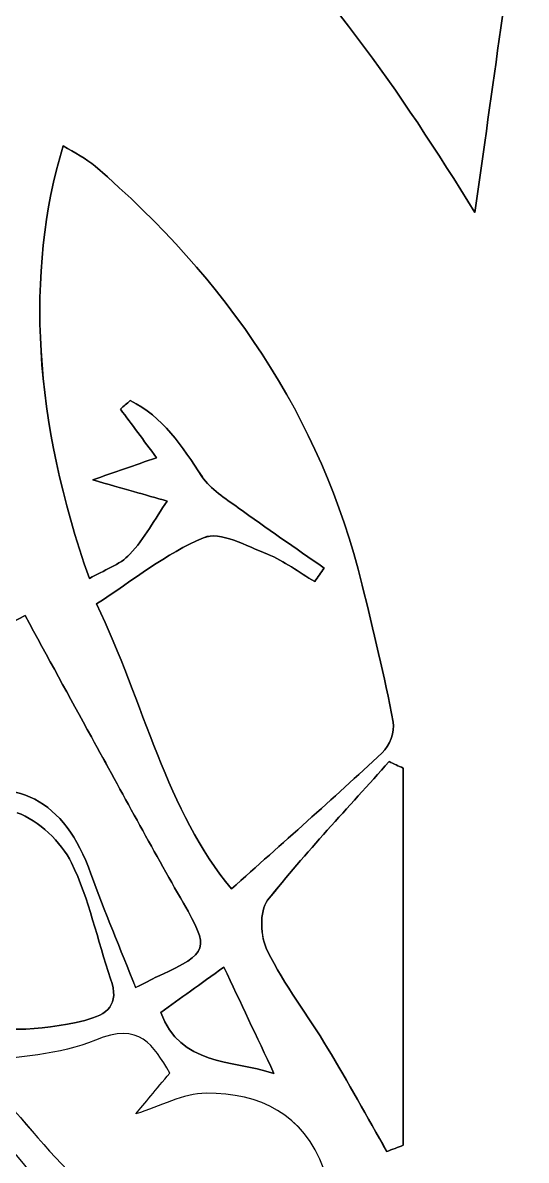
# Model space of a CAD drawing. Extents: x 105 to 524, y 66 to 486.
# Drawn here: x 274.8 to 299.8, y 189.1 to 245.6 of the extents above; entities that cross this region are included whole.
import ezdxf

# ---------------------------------------------------------------- set-up
doc = ezdxf.new("R2010")
doc.units = 0
doc.layers.add('tree', color=7, linetype='CONTINUOUS')

msp = doc.modelspace()

# ---------------------------------------------------------------- linework, layer by layer
at = {"layer": 'tree', "color": 7}
for p, q in [((278.25228, 222.898085), (278.25228, 222.898085)), ((278.252386, 222.897975), (278.252386, 222.897975)), ((293.682025, 208.559957), (293.682025, 189.803754)), ((293.682025, 208.559957), (293.682025, 189.803754)), ((293.68211, 189.803567), (293.68211, 208.560039)), ((293.68211, 189.803567), (293.68211, 208.560039)), ((284.772806, 198.662604), (284.772806, 198.662604)), ((284.772806, 198.662523), (284.772806, 198.662523)), ((292.877452, 189.494054), (292.877455, 189.494054)), ((292.877526, 189.494135), (292.877536, 189.494135))]:
    msp.add_line(p, q, dxfattribs=at)
for points in [[(297.254747, 236.196025), (298.124474, 242.41561), (298.962692, 248.41013), (299.80358, 254.422808)], [(297.254747, 236.196025), (298.124474, 242.41561), (298.962692, 248.41013), (299.80358, 254.422808)], [(299.803661, 254.422779), (298.962773, 248.410106), (298.124555, 242.415586), (297.254828, 236.195997)], [(299.803661, 254.422779), (298.962773, 248.410106), (298.124555, 242.415586), (297.254828, 236.195997)], [(284.225922, 252.886598), (289.633882, 247.905005), (293.525092, 242.227922), (297.254747, 236.196025)], [(284.225922, 252.886598), (289.633882, 247.905005), (293.525092, 242.227922), (297.254747, 236.196025)], [(297.254828, 236.195997), (293.525173, 242.227897), (289.633963, 247.904977), (284.226004, 252.886573)], [(297.254828, 236.195997), (293.525173, 242.227897), (289.633963, 247.904977), (284.226004, 252.886573)], [(278.083246, 217.994713), (275.323455, 225.780409), (274.872972, 233.180315), (276.781458, 239.517908)], [(278.083246, 217.994713), (275.323455, 225.780409), (274.872972, 233.180315), (276.781458, 239.517908)], [(276.781299, 239.518067), (274.873078, 233.180477), (275.323565, 225.780568), (278.083352, 217.994872)], [(276.781299, 239.518067), (274.873078, 233.180477), (275.323565, 225.780568), (278.083352, 217.994872)], [(278.374419, 238.497935), (277.920196, 238.890397), (277.355688, 239.155242), (276.781299, 239.518067)], [(278.374419, 238.497935), (277.920196, 238.890397), (277.355688, 239.155242), (276.781299, 239.518067)], [(276.781458, 239.517908), (277.355582, 239.155347), (277.92009, 238.890235), (278.374313, 238.498041)], [(276.781458, 239.517908), (277.355582, 239.155347), (277.92009, 238.890235), (278.374313, 238.498041)], [(278.374313, 238.498041), (284.876843, 232.880764), (289.589446, 226.114134), (291.649076, 217.666595)], [(278.374313, 238.498041), (284.876843, 232.880764), (289.589446, 226.114134), (291.649076, 217.666595)], [(291.648917, 217.666753), (289.589288, 226.114296), (284.876949, 232.880923), (278.374419, 238.497935)], [(291.648917, 217.666753), (289.589288, 226.114296), (284.876949, 232.880923), (278.374419, 238.497935)], [(279.630011, 226.41705), (279.790232, 226.558016), (279.950185, 226.698983), (280.110138, 226.839681)], [(279.630011, 226.41705), (279.790232, 226.558016), (279.950185, 226.698983), (280.110138, 226.839681)], [(281.423943, 224.001408), (280.77051, 224.881376), (280.200393, 225.649215), (279.630011, 226.41705)], [(281.423943, 224.001408), (280.77051, 224.881376), (280.200393, 225.649215), (279.630011, 226.41705)], [(280.110029, 226.839787), (279.950076, 226.698824), (279.790123, 226.558122), (279.63017, 226.417159)], [(280.110029, 226.839787), (279.950076, 226.698824), (279.790123, 226.558122), (279.63017, 226.417159)], [(279.63017, 226.417159), (280.200287, 225.649321), (280.770404, 224.881486), (281.423833, 224.001517)], [(279.63017, 226.417159), (280.200287, 225.649321), (280.770404, 224.881486), (281.423833, 224.001517)], [(283.684006, 223.062811), (282.691709, 224.571253), (281.736532, 226.05166), (280.110029, 226.839787)], [(283.684006, 223.062811), (282.691709, 224.571253), (281.736532, 226.05166), (280.110029, 226.839787)], [(280.110138, 226.839681), (281.736638, 226.051554), (282.691815, 224.571412), (283.684112, 223.062705)], [(280.110138, 226.839681), (281.736638, 226.051554), (282.691815, 224.571412), (283.684112, 223.062705)], [(281.423833, 224.001517), (280.308435, 223.613324), (279.355127, 223.281734), (278.25228, 222.898085)], [(281.423833, 224.001517), (280.308435, 223.613324), (279.355127, 223.281734), (278.25228, 222.898085)], [(278.252386, 222.897975), (279.354968, 223.281628), (280.308544, 223.613486), (281.423943, 224.001408)], [(278.252386, 222.897975), (279.354968, 223.281628), (280.308544, 223.613486), (281.423943, 224.001408)], [(285.479804, 221.512987), (284.838923, 221.978869), (284.102715, 222.426329), (283.684006, 223.062811)], [(285.479804, 221.512987), (284.838923, 221.978869), (284.102715, 222.426329), (283.684006, 223.062811)], [(283.684112, 223.062705), (284.102552, 222.426488), (284.838764, 221.978763), (285.47991, 221.513146)], [(283.684112, 223.062705), (284.102552, 222.426488), (284.838764, 221.978763), (285.47991, 221.513146)], [(278.25228, 222.898085), (279.790659, 222.458901), (280.869471, 222.150802), (281.948287, 221.842707)], [(278.25228, 222.898085), (279.790659, 222.458901), (280.869471, 222.150802), (281.948287, 221.842707)], [(281.948128, 221.84287), (280.86958, 222.150697), (279.790765, 222.458792), (278.252386, 222.897975)], [(281.948128, 221.84287), (280.86958, 222.150697), (279.790765, 222.458792), (278.252386, 222.897975)], [(281.948287, 221.842707), (281.343456, 220.952593), (280.829953, 219.976513), (280.102285, 219.202)], [(281.948287, 221.842707), (281.343456, 220.952593), (280.829953, 219.976513), (280.102285, 219.202)], [(280.102391, 219.201894), (280.830059, 219.976672), (281.343298, 220.952755), (281.948128, 221.84287)], [(280.102391, 219.201894), (280.830059, 219.976672), (281.343298, 220.952755), (281.948128, 221.84287)], [(289.75207, 218.513459), (288.326114, 219.510631), (286.887338, 220.490182), (285.479804, 221.512987)], [(289.75207, 218.513459), (288.326114, 219.510631), (286.887338, 220.490182), (285.479804, 221.512987)], [(285.47991, 221.513146), (286.887444, 220.490344), (288.32622, 219.51079), (289.752179, 218.51335)], [(285.47991, 221.513146), (286.887444, 220.490344), (288.32622, 219.51079), (289.752179, 218.51335)], [(283.761176, 220.021898), (284.573225, 220.359898), (285.906792, 219.609949), (286.940745, 219.197463)], [(283.761176, 220.021898), (284.573225, 220.359898), (285.906792, 219.609949), (286.940745, 219.197463)], [(286.940851, 219.197622), (285.90663, 219.610107), (284.573334, 220.359788), (283.761286, 220.02206)], [(286.940851, 219.197622), (285.90663, 219.610107), (284.573334, 220.359788), (283.761286, 220.02206)], [(278.445345, 216.730827), (280.249955, 217.894327), (281.887404, 219.242315), (283.761176, 220.021898)], [(278.445345, 216.730827), (280.249955, 217.894327), (281.887404, 219.242315), (283.761176, 220.021898)], [(283.761286, 220.02206), (281.887246, 219.242474), (280.250064, 217.894221), (278.44545, 216.730718)], [(283.761286, 220.02206), (281.887246, 219.242474), (280.250064, 217.894221), (278.44545, 216.730718)], [(280.102285, 219.202), (279.597594, 218.664836), (278.797561, 218.405064), (278.083246, 217.994713)], [(280.102285, 219.202), (279.597594, 218.664836), (278.797561, 218.405064), (278.083246, 217.994713)], [(278.083352, 217.994872), (278.797667, 218.404955), (279.5977, 218.664995), (280.102391, 219.201894)], [(278.083352, 217.994872), (278.797667, 218.404955), (279.5977, 218.664995), (280.102391, 219.201894)], [(286.940745, 219.197463), (287.771219, 218.866406), (288.507696, 218.299072), (289.285832, 217.836394)], [(286.940745, 219.197463), (287.771219, 218.866406), (288.507696, 218.299072), (289.285832, 217.836394)], [(289.285669, 217.836552), (288.507537, 218.298966), (287.771325, 218.8663), (286.940851, 219.197622)], [(289.285669, 217.836552), (288.507537, 218.298966), (287.771325, 218.8663), (286.940851, 219.197622)], [(289.752179, 218.51335), (289.596763, 218.287752), (289.44135, 218.062154), (289.285669, 217.836552)], [(289.752179, 218.51335), (289.596763, 218.287752), (289.44135, 218.062154), (289.285669, 217.836552)], [(289.285832, 217.836394), (289.441244, 218.061992), (289.596657, 218.287858), (289.75207, 218.513459)], [(289.285832, 217.836394), (289.441244, 218.061992), (289.596657, 218.287858), (289.75207, 218.513459)], [(293.193703, 210.852067), (292.756036, 213.138491), (292.200873, 215.403557), (291.648917, 217.666753)], [(293.193703, 210.852067), (292.756036, 213.138491), (292.200873, 215.403557), (291.648917, 217.666753)], [(291.649076, 217.666595), (292.200767, 215.403398), (292.75593, 213.1386), (293.193597, 210.852173)], [(291.649076, 217.666595), (292.200767, 215.403398), (292.75593, 213.1386), (293.193597, 210.852173)], [(285.150818, 202.553076), (281.944283, 206.354616), (280.784558, 211.835464), (278.445345, 216.730827)], [(285.150818, 202.553076), (281.944283, 206.354616), (280.784558, 211.835464), (278.445345, 216.730827)], [(278.44545, 216.730718), (280.784395, 211.835626), (281.944389, 206.354775), (285.150927, 202.55297)], [(278.44545, 216.730718), (280.784395, 211.835626), (281.944389, 206.354775), (285.150927, 202.55297)], [(269.671987, 213.544411), (271.566058, 214.488455), (273.045954, 215.22612), (274.893292, 216.146937)], [(269.671987, 213.544411), (271.566058, 214.488455), (273.045954, 215.22612), (274.893292, 216.146937)], [(274.893373, 216.146832), (273.046035, 215.226283), (271.565871, 214.488346), (269.672068, 213.544302)], [(274.893373, 216.146832), (273.046035, 215.226283), (271.565871, 214.488346), (269.672068, 213.544302)], [(274.893292, 216.146937), (276.017503, 214.08451), (277.094982, 212.094703), (278.18528, 210.111569)], [(274.893292, 216.146937), (276.017503, 214.08451), (277.094982, 212.094703), (278.18528, 210.111569)], [(278.185093, 210.111463), (277.095063, 212.094597), (276.017584, 214.084673), (274.893373, 216.146832)], [(278.185093, 210.111463), (277.095063, 212.094597), (276.017584, 214.084673), (274.893373, 216.146832)], [(292.640145, 209.319865), (293.00224, 209.657862), (293.28316, 210.383783), (293.193703, 210.852067)], [(292.640145, 209.319865), (293.00224, 209.657862), (293.28316, 210.383783), (293.193703, 210.852067)], [(293.193597, 210.852173), (293.283322, 210.383889), (293.002134, 209.657703), (292.640304, 209.319707)], [(293.193597, 210.852173), (293.283322, 210.383889), (293.002134, 209.657703), (292.640304, 209.319707)], [(282.762311, 201.845471), (281.193759, 204.576415), (279.702376, 207.351415), (278.185093, 210.111463)], [(282.762311, 201.845471), (281.193759, 204.576415), (279.702376, 207.351415), (278.185093, 210.111463)], [(278.18528, 210.111569), (279.702295, 207.351256), (281.193946, 204.576257), (282.762233, 201.845577)], [(278.18528, 210.111569), (279.702295, 207.351256), (281.193946, 204.576257), (282.762233, 201.845577)], [(292.640304, 209.319707), (290.184131, 207.026073), (287.660397, 204.804525), (285.150818, 202.553076)], [(292.640304, 209.319707), (290.184131, 207.026073), (287.660397, 204.804525), (285.150818, 202.553076)], [(285.150927, 202.55297), (287.660239, 204.804684), (290.183972, 207.026231), (292.640145, 209.319865)], [(285.150927, 202.55297), (287.660239, 204.804684), (290.183972, 207.026231), (292.640145, 209.319865)], [(286.946375, 201.98582), (288.838841, 204.380638), (290.952943, 206.599783), (292.987204, 208.88247)], [(286.946375, 201.98582), (288.838841, 204.380638), (290.952943, 206.599783), (292.987204, 208.88247)], [(292.987289, 208.882551), (290.953028, 206.599864), (288.838658, 204.380454), (286.94646, 201.985633)], [(292.987289, 208.882551), (290.953028, 206.599864), (288.838658, 204.380454), (286.94646, 201.985633)], [(292.987204, 208.88247), (293.21899, 208.775145), (293.450507, 208.667551), (293.682025, 208.559957)], [(292.987204, 208.88247), (293.21899, 208.775145), (293.450507, 208.667551), (293.682025, 208.559957)], [(293.68211, 208.560039), (293.450592, 208.667632), (293.218806, 208.774958), (292.987289, 208.882551)], [(293.68211, 208.560039), (293.450592, 208.667632), (293.218806, 208.774958), (292.987289, 208.882551)], [(278.162851, 203.301956), (276.836494, 206.998842), (274.500485, 208.232827), (270.788723, 207.098692)], [(278.162851, 203.301956), (276.836494, 206.998842), (274.500485, 208.232827), (270.788723, 207.098692)], [(270.788804, 207.098586), (274.500566, 208.232721), (276.836576, 206.998732), (278.162928, 203.30185)], [(270.788804, 207.098586), (274.500566, 208.232721), (276.836576, 206.998732), (278.162928, 203.30185)], [(274.489806, 206.343402), (275.569687, 205.960553), (276.680013, 204.89957), (277.192983, 203.851937)], [(274.489806, 206.343402), (275.569687, 205.960553), (276.680013, 204.89957), (277.192983, 203.851937)], [(277.193065, 203.852099), (276.680094, 204.899729), (275.569768, 205.960712), (274.489884, 206.343564)], [(277.193065, 203.852099), (276.680094, 204.899729), (275.569768, 205.960712), (274.489884, 206.343564)], [(277.192983, 203.851937), (278.077397, 202.046078), (278.472607, 200.005544), (279.142328, 198.08782)], [(277.192983, 203.851937), (278.077397, 202.046078), (278.472607, 200.005544), (279.142328, 198.08782)], [(279.142409, 198.087982), (278.47242, 200.005703), (278.077478, 202.045972), (277.193065, 203.852099)], [(279.142409, 198.087982), (278.47242, 200.005703), (278.077478, 202.045972), (277.193065, 203.852099)], [(280.386437, 197.645969), (279.628328, 199.56369), (278.840579, 201.413068), (278.162851, 203.301956)], [(280.386437, 197.645969), (279.628328, 199.56369), (278.840579, 201.413068), (278.162851, 203.301956)], [(278.162928, 203.30185), (278.84066, 201.412962), (279.628409, 199.563584), (280.38625, 197.646128)], [(278.162928, 203.30185), (278.84066, 201.412962), (279.628409, 199.563584), (280.38625, 197.646128)], [(286.94646, 201.985633), (286.523744, 201.450871), (286.589967, 200.154946), (286.9363, 199.461596)], [(286.94646, 201.985633), (286.523744, 201.450871), (286.589967, 200.154946), (286.9363, 199.461596)], [(286.936497, 199.461783), (286.590154, 200.155133), (286.523931, 201.45079), (286.946375, 201.98582)], [(286.936497, 199.461783), (286.590154, 200.155133), (286.523931, 201.45079), (286.946375, 201.98582)], [(282.762233, 201.845577), (284.058946, 199.587453), (284.019159, 199.362921), (281.584347, 198.253082)], [(282.762233, 201.845577), (284.058946, 199.587453), (284.019159, 199.362921), (281.584347, 198.253082)], [(281.584428, 198.253244), (284.019237, 199.362815), (284.059027, 199.587612), (282.762311, 201.845471)], [(281.584428, 198.253244), (284.019237, 199.362815), (284.059027, 199.587612), (282.762311, 201.845471)], [(277.850953, 196.015783), (273.25157, 194.879514), (269.316835, 195.886296), (266.054219, 199.436073)], [(277.850953, 196.015783), (273.25157, 194.879514), (269.316835, 195.886296), (266.054219, 199.436073)], [(266.0543, 199.435967), (269.316648, 195.886458), (273.251651, 194.879404), (277.851034, 196.015942)], [(266.0543, 199.435967), (269.316648, 195.886458), (273.251651, 194.879404), (277.851034, 196.015942)], [(286.9363, 199.461596), (287.778525, 197.775615), (288.949733, 196.257026), (289.927877, 194.634852)], [(286.9363, 199.461596), (287.778525, 197.775615), (288.949733, 196.257026), (289.927877, 194.634852)], [(289.928074, 194.634771), (288.949663, 196.256945), (287.778455, 197.775534), (286.936497, 199.461783)], [(289.928074, 194.634771), (288.949663, 196.256945), (287.778455, 197.775534), (286.936497, 199.461783)], [(281.630624, 196.406082), (282.600756, 197.102635), (283.578367, 197.804793), (284.772806, 198.662604)], [(281.630624, 196.406082), (282.600756, 197.102635), (283.578367, 197.804793), (284.772806, 198.662604)], [(284.772806, 198.662523), (283.578367, 197.80498), (282.600756, 197.102822), (281.630624, 196.406001)], [(284.772806, 198.662523), (283.578367, 197.80498), (282.600756, 197.102822), (281.630624, 196.406001)], [(284.772806, 198.662604), (285.604881, 196.89439), (286.377944, 195.251656), (287.263427, 193.36971)], [(284.772806, 198.662604), (285.604881, 196.89439), (286.377944, 195.251656), (287.263427, 193.36971)], [(287.263427, 193.369897), (286.377944, 195.251578), (285.604881, 196.894309), (284.772806, 198.662523)], [(287.263427, 193.369897), (286.377944, 195.251578), (285.604881, 196.894309), (284.772806, 198.662523)], [(279.142328, 198.08782), (279.595749, 196.790296), (278.995992, 196.298781), (277.850953, 196.015783)], [(279.142328, 198.08782), (279.595749, 196.790296), (278.995992, 196.298781), (277.850953, 196.015783)], [(277.851034, 196.015942), (278.995805, 196.298675), (279.59583, 196.790187), (279.142409, 198.087982)], [(277.851034, 196.015942), (278.995805, 196.298675), (279.59583, 196.790187), (279.142409, 198.087982)], [(280.38625, 197.646128), (280.998556, 197.957426), (281.286151, 198.117083), (281.584428, 198.253244)], [(280.38625, 197.646128), (280.998556, 197.957426), (281.286151, 198.117083), (281.584428, 198.253244)], [(281.584347, 198.253082), (281.28607, 198.117188), (280.998475, 197.957267), (280.386437, 197.645969)], [(281.584347, 198.253082), (281.28607, 198.117188), (280.998475, 197.957267), (280.386437, 197.645969)], [(287.263427, 193.36971), (285.068412, 194.086554), (282.649358, 193.741079), (281.630624, 196.406082)], [(287.263427, 193.36971), (285.068412, 194.086554), (282.649358, 193.741079), (281.630624, 196.406082)], [(281.630624, 196.406001), (282.649358, 193.740998), (285.068412, 194.086473), (287.263427, 193.369897)], [(281.630624, 196.406001), (282.649358, 193.740998), (285.068412, 194.086473), (287.263427, 193.369897)], [(282.079481, 193.391415), (281.276512, 194.780783), (280.581424, 195.956032), (278.382137, 195.028007)], [(282.079509, 193.390721), (281.276538, 194.780355), (280.581449, 195.955606), (278.382162, 195.027314)], [(282.079508, 193.389652), (281.276538, 194.779288), (280.581451, 195.954537), (278.382164, 195.026245)], [(278.382137, 195.028007), (276.617847, 194.283398), (274.552878, 194.251093), (272.240636, 193.834336)], [(278.382164, 195.026245), (276.617874, 194.281902), (274.552905, 194.249598), (272.240663, 193.832574)], [(278.382162, 195.027314), (276.617874, 194.28297), (274.552904, 194.250666), (272.240664, 193.833641)], [(289.927877, 194.634852), (290.947944, 192.943261), (291.897248, 191.209485), (292.877526, 189.494135)], [(289.927877, 194.634852), (290.947944, 192.943261), (291.897248, 191.209485), (292.877526, 189.494135)], [(292.877455, 189.494054), (291.897177, 191.209408), (290.947874, 192.943448), (289.928074, 194.634771)], [(292.877455, 189.494054), (291.897177, 191.209408), (290.947874, 192.943448), (289.928074, 194.634771)], [(272.240636, 193.834336), (275.68777, 190.479455), (277.86249, 186.008059), (283.147081, 185.217796)], [(272.240663, 193.832574), (275.687797, 190.477692), (277.862517, 186.006564), (283.147107, 185.216034)], [(272.240664, 193.833641), (275.687797, 190.478759), (277.862517, 186.007633), (283.147107, 185.217103)], [(280.396103, 191.366632), (280.816413, 191.872027), (281.409227, 192.585399), (282.079481, 193.391415)], [(280.396128, 191.365939), (280.816442, 191.8716), (281.409253, 192.584705), (282.079509, 193.390721)], [(280.396129, 191.36487), (280.81644, 191.870531), (281.409254, 192.583637), (282.079508, 193.389652)], [(283.894774, 192.387567), (282.744394, 192.380091), (281.59802, 191.737468), (280.396103, 191.366632)], [(283.894802, 192.387139), (282.744422, 192.37966), (281.598045, 191.736775), (280.396128, 191.365939)], [(283.894801, 192.386071), (282.744421, 192.378596), (281.598047, 191.735706), (280.396129, 191.36487)], [(289.740669, 188.620734), (288.733686, 191.360758), (286.568846, 192.405187), (283.894774, 192.387567)], [(289.740696, 188.618972), (288.733713, 191.358996), (286.568873, 192.403692), (283.894801, 192.386071)], [(289.740696, 188.62004), (288.733713, 191.360065), (286.568875, 192.40476), (283.894802, 192.387139)], [(280.339492, 176.832729), (278.947981, 181.919782), (277.118268, 186.912057), (273.173117, 190.655395)], [(280.339251, 176.831234), (278.948007, 181.918287), (277.118028, 186.910561), (273.173143, 190.6539)], [(280.33925, 176.832292), (278.948007, 181.919344), (277.118029, 186.911619), (273.173144, 190.654958)], [(293.682025, 189.803754), (293.413924, 189.700433), (293.145556, 189.597376), (292.877452, 189.494054)], [(293.682025, 189.803754), (293.413924, 189.700433), (293.145556, 189.597376), (292.877452, 189.494054)], [(292.877536, 189.494135), (293.145637, 189.597189), (293.414005, 189.70051), (293.68211, 189.803567)], [(292.877536, 189.494135), (293.145637, 189.597189), (293.414005, 189.70051), (293.68211, 189.803567)]]:
    msp.add_open_spline(points, degree=3, dxfattribs=at)

doc.saveas('drawing.dxf')
